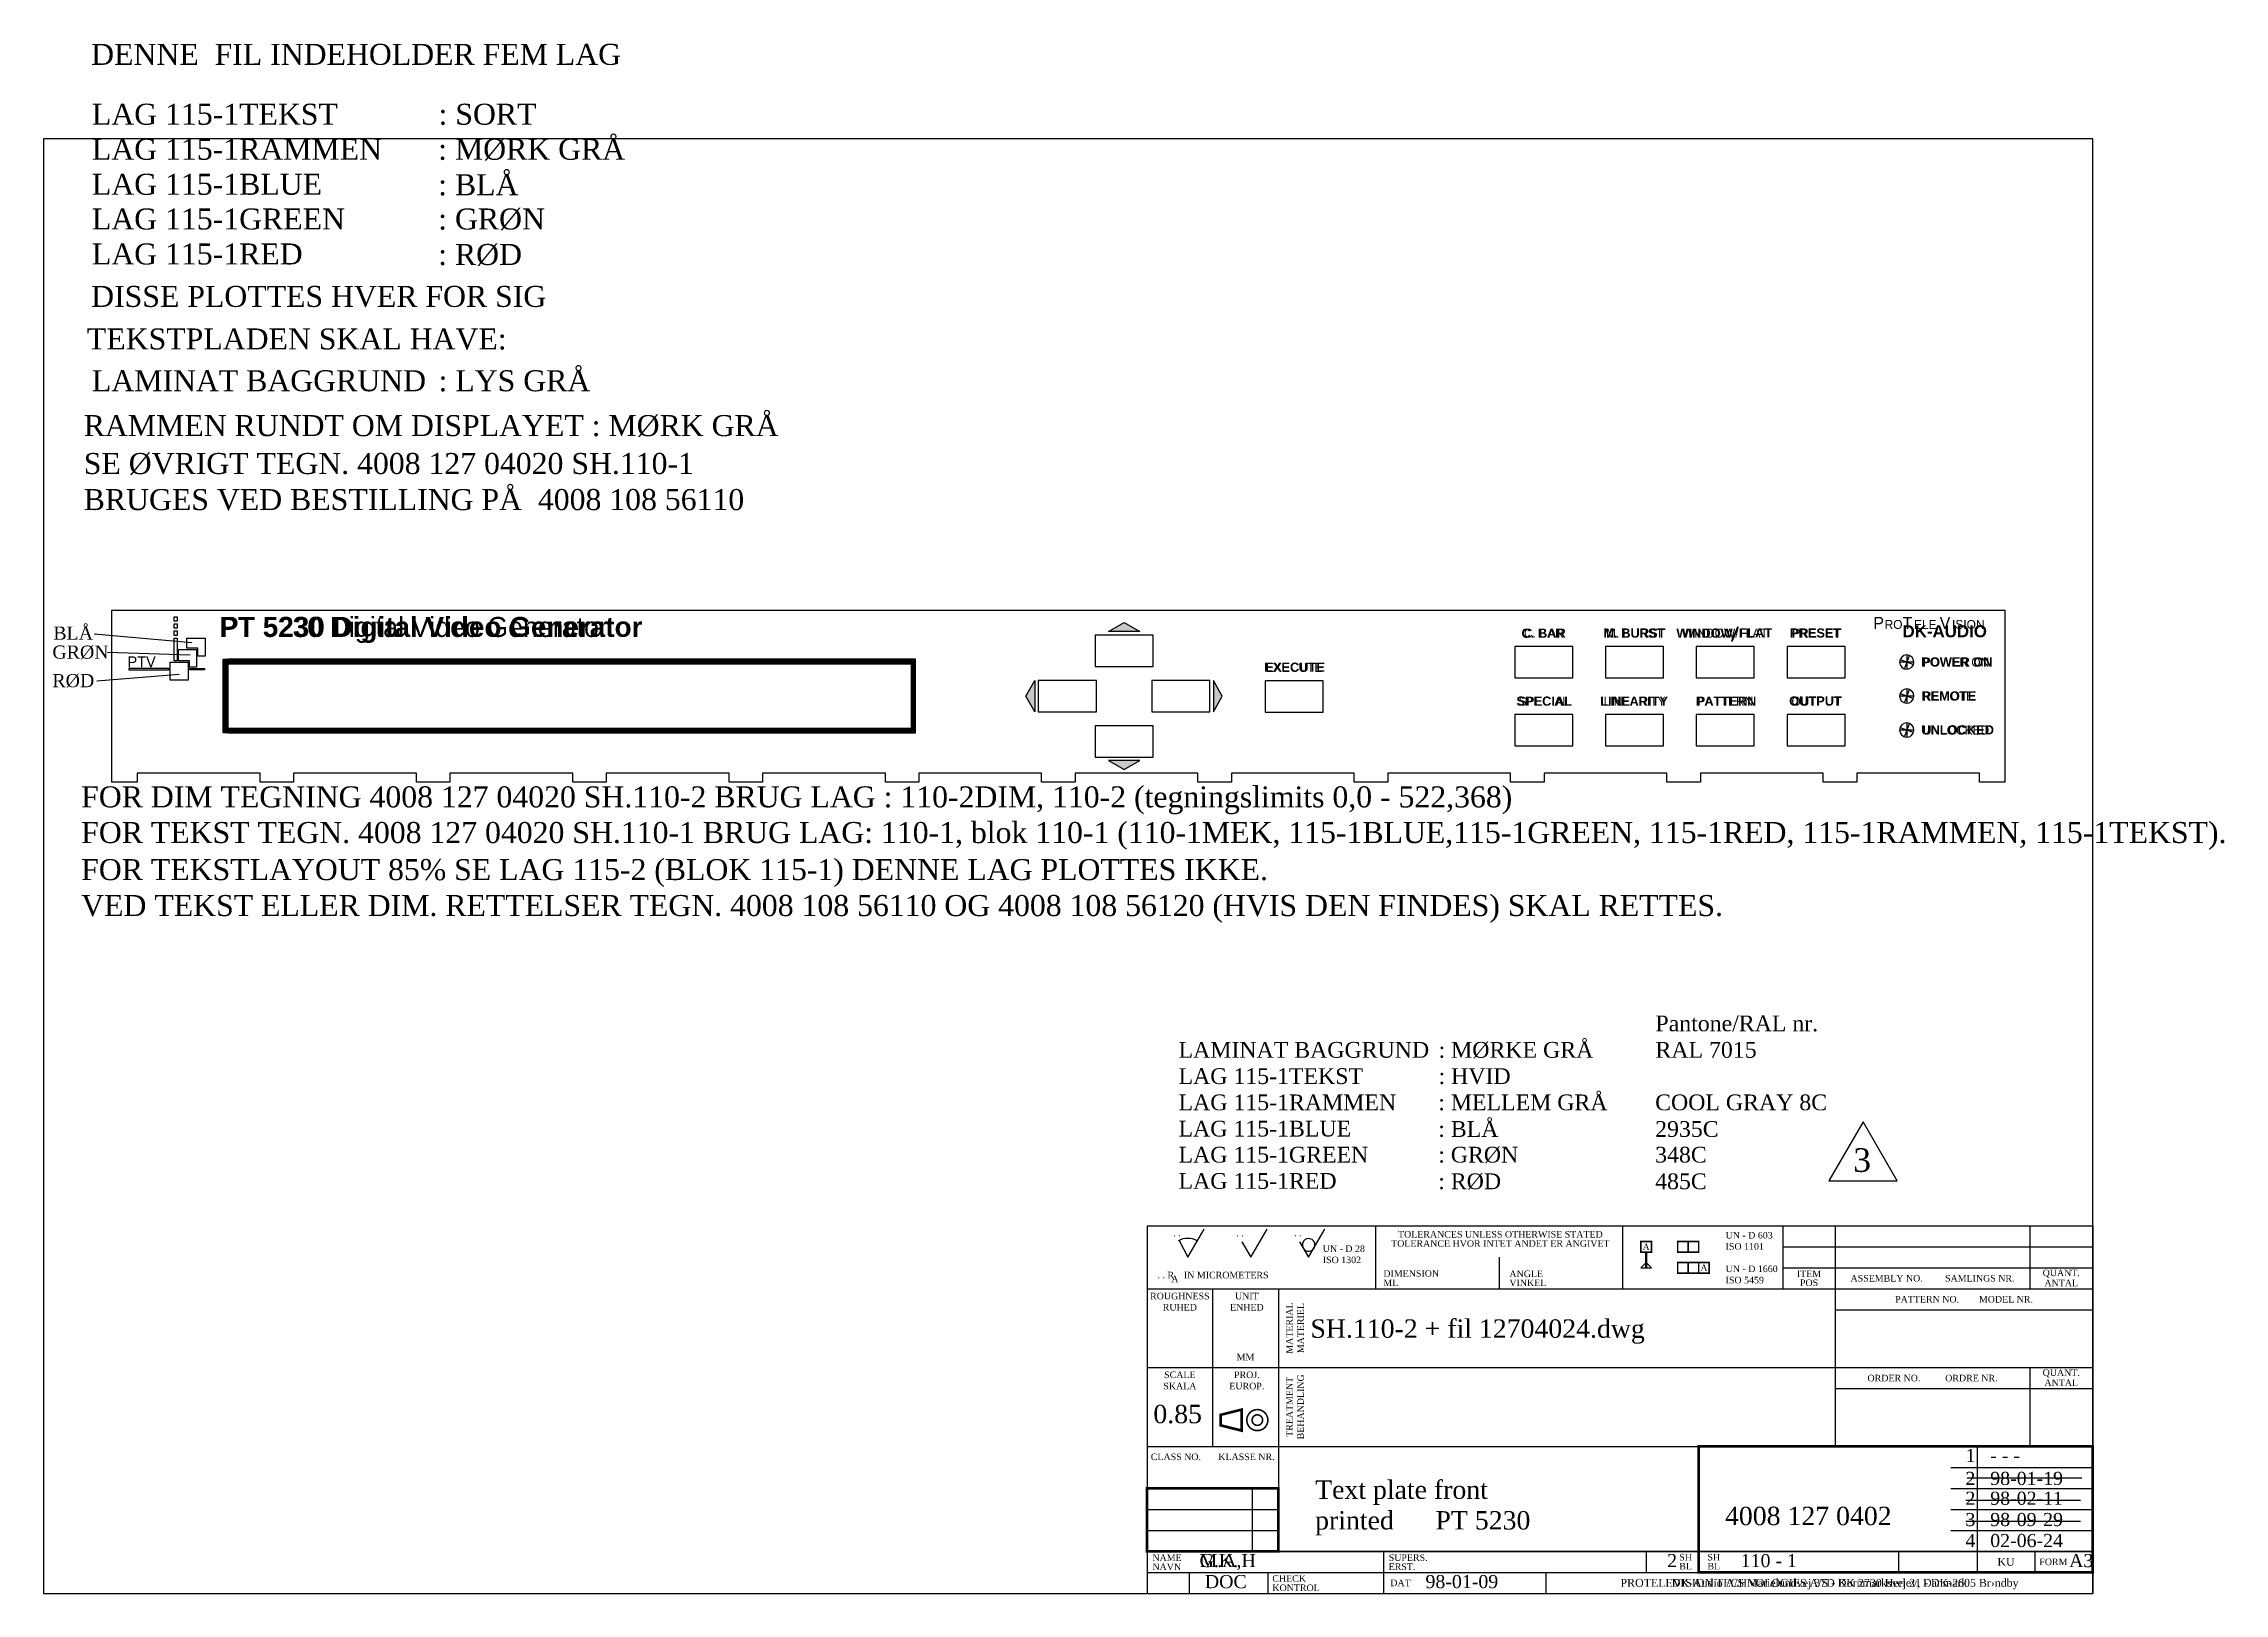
# Model space of a CAD drawing. Extents: x 20 to 435, y 10 to 305.
import ezdxf
from ezdxf.enums import TextEntityAlignment as Align

# ---------------------------------------------------------------- set-up
doc = ezdxf.new("R2010")
doc.units = 0
doc.header["$MEASUREMENT"] = 0
doc.linetypes.add('CENTER', pattern=[2, 1.25, -0.25, 0.25, -0.25])
for name, color, linetype in [('110-1', 10, 'CONTINUOUS'), ('110-1MEK', 3, 'CONTINUOUS'), ('115-1RAMMEN', 8, 'CONTINUOUS'), ('115-1TEKST', 7, 'CONTINUOUS'), ('README', 10, 'CONTINUOUS'), ('TEMP', 2, 'CONTINUOUS')]:
    doc.layers.add(name, color=color, linetype=linetype)
doc.styles.add('ARIAB', font='ARIAB.SHX')
doc.styles.add('ARIE', font='ARIE.SHX')
doc.styles.add('ARIM', font='ARIM.SHX')
doc.styles.add('DK-AUDIO', font='')
doc.styles.add('TXT', font='TIMES.TTF')
doc.styles.add('UV', font='TIMES.TTF')
doc.styles.get('DK-AUDIO').set_extended_font_data('Arial', bold=True)

msp = doc.modelspace()

# ---------------------------------------------------------------- hatches: boundary and pattern name
at = {"layer": '115-1TEKST'}
for points in [[(222.66, 193.15), (225.63, 194.85), (228.61, 193.15)], [(208.63, 177.87), (206.94, 180.85), (208.63, 183.82)], [(242.63, 177.87), (244.32, 180.85), (242.63, 183.82)], [(222.66, 168.57), (225.63, 166.88), (228.61, 168.57)]]:
    msp.add_hatch(color=256, dxfattribs=at).paths.add_polyline_path(points)

# ---------------------------------------------------------------- linework, layer by layer
at = {"layer": '110-1', "color": 10}
for p, q in [((20, 287), (20, 10)), ((410, 287), (20, 287)), ((410, 10), (410, 287)), ((230, 80), (230, 10)), ((255, 67), (255, 50)), ((230, 18), (275, 18)), ((325, 18), (275, 18)), ((275, 18), (275, 14)), ((253, 14), (253, 10)), ((20, 10), (410, 10))]:
    msp.add_line(p, q, dxfattribs=at)
at = {"layer": '110-1'}
for p, q in [((29.64, 192.7), (48.23, 191.07)), ((32.19, 189.24), (47.87, 188.7)), ((30.1, 183.77), (45.77, 185.05)), ((366.29, 99.81), (359.79, 88.56)), ((372.78, 88.56), (366.29, 99.81)), ((359.79, 88.56), (372.78, 88.56)), ((386.07, 32.02), (407.9, 32.02)), ((385.84, 27.75), (407.67, 27.75)), ((385.84, 23.75), (407.67, 23.75))]:
    msp.add_line(p, q, dxfattribs=at)
at = {"layer": '110-1', "color": 10}
for points in [[(230, 80), (410, 80)], [(236.15, 77.23), (237.75, 74), (240.87, 79.37)], [(248.04, 76.97), (249.75, 74), (252.87, 79.37)], [(259.04, 76.97), (260.75, 74), (263.87, 79.37)], [(273.5, 80), (273.5, 68)], [(320.5, 80), (320.5, 68)], [(351, 80), (351, 68)], [(361, 80), (361, 38)], [(398, 80), (398, 68)], [(410, 80), (410, 10)], [(351, 76), (410, 76)], [(297, 74), (297, 68)], [(351, 72), (410, 72)], [(230, 68), (410, 68)], [(242.5, 38), (242.5, 68)], [(255, 68), (255, 18)], [(361.09, 64.01), (410.09, 64.01)], [(230, 53), (410, 53)], [(398, 53), (398, 38)], [(361, 49), (410, 49)], [(230, 38), (410, 38)], [(388, 38), (388, 14)], [(383, 34), (410, 34)], [(250, 30), (250, 18)], [(383, 30), (410, 30)], [(230, 26), (255, 26)], [(383, 26), (410, 26)], [(230, 22), (255, 22)], [(383, 22), (410, 22)], [(275, 18), (275, 10)], [(325, 18), (325, 14)], [(335, 18), (335, 14)], [(373, 18), (373, 14)], [(399, 18), (399, 14)], [(230, 14), (410, 14)], [(238, 14), (238, 10)], [(253, 14), (253, 10)], [(306, 10), (306, 14)], [(230, 10), (410, 10)]]:
    msp.add_lwpolyline(points, dxfattribs=at)
for points, const_width in [([(324, 77), (326, 77), (326, 75), (324, 75)], 0.3), ([(331, 75), (333, 75), (333, 77), (331, 77)], 0.3), ([(333, 75), (335, 75), (335, 77), (333, 77)], 0.3), ([(331, 71), (333, 71), (333, 73), (331, 73)], 0.3), ([(333, 71), (335, 71), (335, 73), (333, 73)], 0.3), ([(335, 73), (337, 73), (337, 71), (335, 71)], 0.3), ([(335, 14), (410, 14), (410, 38), (335, 38)], 0.5)]:
    msp.add_lwpolyline(points, close=True, dxfattribs=dict(at, const_width=const_width))
for points, const_width in [([(325, 75), (325, 72)], 0.4), ([(244, 42), (248, 41), (248, 45), (244, 44), (244, 42)], 0.5), ([(230, 18), (255, 18), (255, 30), (230, 30), (230, 18)], 0.5)]:
    msp.add_lwpolyline(points, dxfattribs=dict(at, const_width=const_width))
for points in [[(324, 72), (326, 72), (325, 73)], [(230, 18), (410, 18)]]:
    msp.add_lwpolyline(points, close=True, dxfattribs=at)
at = {"layer": '110-1', "color": 10, "linetype": 'CENTER', "const_width": 0.02}
for points in [[(251, 46), (251, 40)], [(243, 43), (254, 43)]]:
    msp.add_lwpolyline(points, dxfattribs=at)
at = {"layer": '110-1', "color": 10, "const_width": 0.3}
for points in [[(249, 43, 1), (253, 43, 1)], [(250, 43, 1), (252, 43, 1)]]:
    msp.add_lwpolyline(points, format="xyb", close=True, dxfattribs=at)
at = {"layer": '110-1', "color": 10}
for centre, radius, start, end in [((237.75, 74), 3.61, 59.8382, 119.8382), ((260.76, 76.36), 1.21, 306.4848, 299.2477)]:
    msp.add_arc(centre, radius, start, end, dxfattribs=at)
at = {"layer": '110-1MEK'}
for p, q in [((32.94, 197.23), (393.34, 197.23)), ((32.94, 197.23), (393.34, 197.23)), ((393.34, 164.5), (393.34, 197.23)), ((393.34, 164.5), (393.34, 197.23)), ((220.11, 192.47), (220.11, 186.52)), ((220.11, 192.47), (220.11, 186.52)), ((231.16, 192.47), (220.11, 192.47)), ((231.16, 192.47), (220.11, 192.47)), ((231.16, 186.52), (231.16, 192.47)), ((231.16, 186.52), (231.16, 192.47)), ((311.04, 190.28), (299.99, 190.28)), ((311.04, 190.28), (299.99, 190.28)), ((299.99, 190.28), (299.99, 184.33)), ((299.99, 190.28), (299.99, 184.33)), ((311.04, 184.33), (311.04, 190.28)), ((311.04, 184.33), (311.04, 190.28)), ((317.26, 190.28), (317.26, 184.33)), ((317.26, 190.28), (317.26, 184.33)), ((328.31, 190.28), (317.26, 190.28)), ((328.31, 190.28), (317.26, 190.28)), ((328.31, 184.33), (328.31, 190.28)), ((328.31, 184.33), (328.31, 190.28)), ((345.58, 190.3), (334.53, 190.3)), ((345.58, 190.3), (334.53, 190.3)), ((334.53, 190.3), (334.53, 184.35)), ((334.53, 190.3), (334.53, 184.35)), ((345.58, 184.35), (345.58, 190.3)), ((345.58, 184.35), (345.58, 190.3)), ((351.81, 190.3), (351.81, 184.35)), ((351.81, 190.3), (351.81, 184.35)), ((362.86, 190.3), (351.81, 190.3)), ((362.86, 190.3), (351.81, 190.3)), ((362.86, 184.35), (362.86, 190.3)), ((362.86, 184.35), (362.86, 190.3)), ((220.36, 183.84), (209.31, 183.84)), ((220.36, 183.84), (209.31, 183.84)), ((209.31, 183.84), (209.31, 177.89)), ((209.31, 183.84), (209.31, 177.89)), ((220.11, 186.52), (231.16, 186.52)), ((220.11, 186.52), (231.16, 186.52)), ((220.36, 177.89), (220.36, 183.84)), ((220.36, 177.89), (220.36, 183.84)), ((241.95, 183.82), (230.9, 183.82)), ((241.95, 183.82), (230.9, 183.82)), ((230.9, 183.82), (230.9, 177.87)), ((230.9, 183.82), (230.9, 177.87)), ((241.95, 177.87), (241.95, 183.82)), ((241.95, 177.87), (241.95, 183.82)), ((263.54, 183.78), (252.49, 183.78)), ((263.54, 183.78), (252.49, 183.78)), ((252.49, 183.78), (252.49, 177.83)), ((252.49, 183.78), (252.49, 177.83)), ((263.54, 177.83), (263.54, 183.78)), ((263.54, 177.83), (263.54, 183.78)), ((299.99, 184.33), (311.04, 184.33)), ((299.99, 184.33), (311.04, 184.33)), ((317.26, 184.33), (328.31, 184.33)), ((317.26, 184.33), (328.31, 184.33)), ((334.53, 184.35), (345.58, 184.35)), ((334.53, 184.35), (345.58, 184.35)), ((351.81, 184.35), (362.86, 184.35)), ((351.81, 184.35), (362.86, 184.35)), ((185.09, 174.7), (55.04, 174.7)), ((185.09, 174.7), (55.04, 174.7)), ((209.31, 177.89), (220.36, 177.89)), ((209.31, 177.89), (220.36, 177.89)), ((231.16, 175.2), (220.11, 175.2)), ((231.16, 175.2), (220.11, 175.2)), ((220.11, 175.2), (220.11, 169.25)), ((220.11, 175.2), (220.11, 169.25)), ((230.9, 177.87), (241.95, 177.87)), ((230.9, 177.87), (241.95, 177.87)), ((231.16, 169.25), (231.16, 175.2)), ((231.16, 169.25), (231.16, 175.2)), ((252.49, 177.83), (263.54, 177.83)), ((252.49, 177.83), (263.54, 177.83)), ((311.04, 177.33), (299.99, 177.33)), ((311.04, 177.33), (299.99, 177.33)), ((299.99, 177.33), (299.99, 171.38)), ((299.99, 177.33), (299.99, 171.38)), ((311.04, 171.38), (311.04, 177.33)), ((311.04, 171.38), (311.04, 177.33)), ((328.31, 177.33), (317.26, 177.33)), ((328.31, 177.33), (317.26, 177.33)), ((317.26, 177.33), (317.26, 171.38)), ((317.26, 177.33), (317.26, 171.38)), ((328.31, 171.38), (328.31, 177.33)), ((328.31, 171.38), (328.31, 177.33)), ((345.58, 177.34), (334.53, 177.34)), ((345.58, 177.34), (334.53, 177.34)), ((334.53, 177.34), (334.53, 171.39)), ((334.53, 177.34), (334.53, 171.39)), ((345.58, 171.39), (345.58, 177.34)), ((345.58, 171.39), (345.58, 177.34)), ((362.86, 177.34), (351.81, 177.34)), ((362.86, 177.34), (351.81, 177.34)), ((351.81, 177.34), (351.81, 171.39)), ((351.81, 177.34), (351.81, 171.39)), ((362.86, 171.39), (362.86, 177.34)), ((362.86, 171.39), (362.86, 177.34)), ((299.99, 171.38), (311.04, 171.38)), ((299.99, 171.38), (311.04, 171.38)), ((317.26, 171.38), (328.31, 171.38)), ((317.26, 171.38), (328.31, 171.38)), ((334.53, 171.39), (345.58, 171.39)), ((334.53, 171.39), (345.58, 171.39)), ((351.81, 171.39), (362.86, 171.39)), ((351.81, 171.39), (362.86, 171.39)), ((220.11, 169.25), (231.16, 169.25)), ((220.11, 169.25), (231.16, 169.25))]:
    msp.add_line(p, q, dxfattribs=at)
at = {"layer": '110-1MEK', "color": 3, "linetype": 'CONTINUOUS'}
msp.add_line((32.94, 197.23), (32.94, 164.5), dxfattribs=at)
msp.add_line((32.94, 197.23), (32.94, 164.5), dxfattribs=at)
at = {"layer": '110-1MEK'}
for points in [[(185.09, 187.03), (55.04, 187.03)], [(185.09, 187.03), (55.04, 187.03)], [(55.04, 174.7), (55.04, 187.03)], [(55.04, 174.7), (55.04, 187.03)], [(185.09, 187.03), (185.09, 174.7)], [(185.09, 187.03), (185.09, 174.7)], [(393.34, 164.5), (388.45, 164.5), (388.45, 166.2), (365.08, 166.2), (365.08, 164.5), (358.7, 164.5), (358.7, 166.2), (335.33, 166.2), (335.33, 164.5), (328.95, 164.5), (328.95, 166.2), (305.58, 166.2), (305.58, 164.5), (299.2, 164.5), (299.2, 166.2), (275.83, 166.2), (275.83, 164.5), (269.45, 164.5), (269.45, 166.2), (246.08, 166.2), (246.08, 164.5), (239.7, 164.5), (239.7, 166.2), (216.33, 166.2), (216.33, 164.5), (209.95, 164.5), (209.95, 166.2), (186.58, 166.2), (186.58, 164.5), (180.2, 164.5), (180.2, 166.2), (156.83, 166.2), (156.83, 164.5), (150.45, 164.5), (150.45, 166.2), (127.08, 166.2), (127.08, 164.5), (120.7, 164.5), (120.7, 166.2), (97.33, 166.2), (97.33, 164.5), (90.95, 164.5), (90.95, 166.2), (67.58, 166.2), (67.58, 164.5), (61.2, 164.5), (61.2, 166.2), (37.83, 166.2), (37.83, 164.5), (32.94, 164.5)], [(393.34, 164.5), (388.45, 164.5), (388.45, 166.2), (365.08, 166.2), (365.08, 164.5), (358.7, 164.5), (358.7, 166.2), (335.33, 166.2), (335.33, 164.5), (328.95, 164.5), (328.95, 166.2), (305.58, 166.2), (305.58, 164.5), (299.2, 164.5), (299.2, 166.2), (275.83, 166.2), (275.83, 164.5), (269.45, 164.5), (269.45, 166.2), (246.08, 166.2), (246.08, 164.5), (239.7, 164.5), (239.7, 166.2), (216.33, 166.2), (216.33, 164.5), (209.95, 164.5), (209.95, 166.2), (186.58, 166.2), (186.58, 164.5), (180.2, 164.5), (180.2, 166.2), (156.83, 166.2), (156.83, 164.5), (150.45, 164.5), (150.45, 166.2), (127.08, 166.2), (127.08, 164.5), (120.7, 164.5), (120.7, 166.2), (97.33, 166.2), (97.33, 164.5), (90.95, 164.5), (90.95, 166.2), (67.58, 166.2), (67.58, 164.5), (61.2, 164.5), (61.2, 166.2), (37.83, 166.2), (37.83, 164.5), (32.94, 164.5)]]:
    msp.add_lwpolyline(points, dxfattribs=at)
for centre, end in [((374.6, 187.34), 0.4465), ((374.6, 187.34), 0.4465), ((374.6, 180.86), 357.0371), ((374.6, 180.86), 357.0371), ((374.6, 174.39), 357.0371), ((374.6, 174.39), 357.0371)]:
    msp.add_arc(centre, 1.36, 0.506, end, dxfattribs=at)
at = {"layer": '115-1RAMMEN', "const_width": 0.85}
for points in [[(54.61, 173.85), (54.61, 187.88)], [(55.04, 187.45), (185.09, 187.45)], [(185.51, 187.88), (185.51, 173.85)], [(185.09, 174.28), (55.04, 174.28)]]:
    msp.add_lwpolyline(points, dxfattribs=at)
at = {"layer": '115-1TEKST'}
for points in [[(222.66, 193.15), (225.63, 194.85), (228.61, 193.15)], [(208.63, 177.87), (206.94, 180.85), (208.63, 183.82)], [(242.63, 177.87), (244.32, 180.85), (242.63, 183.82)], [(222.66, 168.57), (225.63, 166.88), (228.61, 168.57)]]:
    msp.add_lwpolyline(points, close=True, dxfattribs=at)
at = {"layer": '115-1TEKST', "const_width": 0.35}
msp.add_lwpolyline([(342.49, 194.08), (341.29, 191.27)], dxfattribs=at)
at = {"layer": '115-1TEKST', "color": 15}
for points in [[(375.88, 187.34), (373.33, 187.34)], [(375.8, 186.9), (373.41, 187.78)], [(375.04, 188.54), (374.17, 186.14)], [(374.6, 188.62), (374.6, 186.07)], [(375.88, 180.86), (373.33, 180.86)], [(375.8, 180.43), (373.41, 181.3)], [(375.04, 182.06), (374.17, 179.67)], [(374.6, 182.14), (374.6, 179.59)], [(375.88, 174.39), (373.33, 174.39)], [(375.8, 173.95), (373.41, 174.82)], [(375.04, 175.58), (374.17, 173.19)], [(374.6, 175.66), (374.6, 173.11)]]:
    msp.add_lwpolyline(points, dxfattribs=at)
at = {"layer": 'TEMP', "linetype": 'CONTINUOUS'}
for points in [[(44.84, 195.98), (45.43, 195.98), (45.43, 195.1), (44.84, 195.1), (44.84, 195.98)], [(44.84, 194.64), (45.44, 194.64), (45.44, 193.78), (44.84, 193.78), (44.84, 194.64)], [(44.84, 193.28), (45.44, 193.28), (45.44, 192.4), (44.84, 192.4), (44.84, 193.28)], [(44.84, 191.89), (45.44, 191.89), (45.44, 187.58), (44.84, 187.58), (44.84, 191.89)], [(47.25, 191.89), (50.72, 191.89), (50.72, 188.44), (49.35, 188.44), (49.35, 189.98), (47.25, 189.98), (47.25, 191.89)], [(44.11, 187.32), (47.52, 187.32), (47.52, 183.88), (44.11, 183.88), (44.11, 187.32)], [(45.69, 189.73), (49.09, 189.73), (49.09, 186.36), (47.78, 186.36), (47.78, 187.58), (45.69, 187.58), (45.69, 189.73)], [(43.85, 186.11), (36.2, 186.11), (36.2, 185.84), (43.85, 185.84)], [(47.77, 186.11), (50.64, 186.11), (50.64, 185.84), (47.78, 185.84)]]:
    msp.add_lwpolyline(points, close=True, dxfattribs=at)
at = {"layer": 'TEMP'}
for points in [[(54.19, 187.88), (55.04, 187.88), (55.04, 173.85), (54.19, 173.85)], [(55.04, 187.03), (185.09, 187.03), (185.09, 187.88), (55.04, 187.88)], [(185.09, 173.85), (185.94, 173.85), (185.94, 187.88), (185.09, 187.88)], [(55.04, 173.85), (185.09, 173.85), (185.09, 174.7), (55.04, 174.7)]]:
    msp.add_lwpolyline(points, close=True, dxfattribs=at)

# ---------------------------------------------------------------- texts
at = {"layer": '110-1'}
for s, height, style, p in [('BLÅ', 2.5, 'UV', (21.85, 191.6)), ('GRØN', 2.5, 'UV', (21.67, 187.99)), ('RØD', 2.5, 'UV', (21.67, 182.56)), ('Pantone/RAL nr.', 3, 'UV', (326.77, 117.04)), ('LAMINAT BAGGRUND', 3, 'UV', (236, 112)), (': MØRKE GRÅ', 3, 'UV', (285.49, 112)), ('RAL 7015', 3, 'UV', (326.77, 112)), ('LAG 115-1TEKST', 3, 'UV', (236, 107)), (': HVID', 3, 'UV', (285.49, 107)), ('LAG 115-1RAMMEN', 3, 'UV', (236, 102)), (': MELLEM GRÅ', 3, 'UV', (285.43, 102)), ('COOL GRAY 8C', 3, 'UV', (326.71, 102)), ('LAG 115-1BLUE', 3, 'UV', (236, 97)), (': BLÅ', 3, 'UV', (285.43, 96.93)), ('2935C', 3, 'UV', (326.71, 96.93)), ('LAG 115-1GREEN', 3, 'UV', (236, 92.04)), (': GRØN', 3, 'UV', (285.43, 92.04)), ('348C', 3, 'UV', (326.71, 92.04)), ('3', 4.5, 'UV', (364.4, 90.27)), ('LAG 115-1RED', 3, 'UV', (236, 87.04)), (': RØD', 3, 'UV', (285.43, 86.97)), ('485C', 3, 'UV', (326.71, 86.97)), ('SH.110-2 + fil 12704024.dwg', 3.5, 'TXT', (261.11, 58.68)), ('0.85', 3.5, 'TXT', (231.21, 42.41)), ('1   - - - ', 2.5, 'TXT', (385.77, 35)), ('Text plate front', 3.5, 'TXT', (262, 28)), ('2   98-01-19', 2.5, 'TXT', (385.77, 30.65)), ('2   98-02-11', 2.5, 'TXT', (385.77, 26.87)), ('printed      PT 5230', 3.5, 'TXT', (262, 22.17)), ('4008 127 0402', 3.5, 'TXT', (340, 23)), ('3   98-09-29', 2.5, 'TXT', (385.77, 22.82)), ('4   02-06-24', 2.5, 'TXT', (385.77, 18.82)), ('M.A,H', 2.5, 'TXT', (240, 15)), ('2', 2.5, 'TXT', (329, 15)), ('110 - 1', 2.5, 'TXT', (343, 15)), ('A3', 2.5, 'TXT', (405.5, 15)), ('DOC', 2.5, 'TXT', (241, 11)), ('98-01-09', 2.5, 'TXT', (283, 11))]:
    msp.add_text(s, height=height, dxfattribs=dict(at, style=style)).set_placement(p)
at = {"layer": '110-1', "color": 10, "style": 'UV'}
for s, p in [('TOLERANCES UNLESS OTHERWISE STATED', (297.25, 77.75)), ('TOLERANCE HVOR INTET ANDET ER ANGIVET', (297.25, 76)), ('ROUGHNESS', (236.25, 66)), ('UNIT', (249, 66)), ('RUHED', (236.25, 63.86)), ('ENHED', (249, 63.86)), ('MM', (248.75, 54.37)), ('SKALA', (236.25, 48.86)), ('SCALE', (236.25, 51)), ('EUROP.', (249, 48.86)), ('PROJ.', (249, 51))]:
    msp.add_text(s, height=1.25, dxfattribs=at).set_placement(p, align=Align.CENTER)
for s, p in [('. .', (235, 78)), ('. .', (247, 78)), ('. .', (258, 78)), ('UN - D 28', (263.45, 75.02)), ('UN - D 603', (340.12, 77.58)), ('ISO 1101', (340.12, 75.45)), ('. . R    IN MICROMETERS', (232, 70)), ('ISO 1302 ', (263.45, 72.89)), ('DIMENSION', (274.99, 70.29)), ('ANGLE', (298.97, 70.23)), ('UN - D 1660', (340.12, 71.18)), ('A', (234.63, 69.24)), ('ML', (274.99, 68.52)), ('VINKEL', (298.97, 68.52)), ('ISO 5459', (340.12, 69.04)), ('NAME', (231.03, 16.18)), ('SUPERS.', (276, 16.19)), ('NAVN', (231.03, 14.44)), ('CHECK', (253.86, 12.22)), ('ERST.', (276, 14.46)), ('KONTROL', (253.86, 10.45))]:
    msp.add_text(s, height=1.25, dxfattribs=at).set_placement(p)
for s, height, p in [('A', 1.25, (325, 76)), ('A', 1.25, (336, 72)), ('ITEM', 1.25, (356, 70.85)), ('ASSEMBLY NO.         SAMLINGS NR.', 1.25, (379.5, 70)), ('QUANT.', 1.25, (404, 70.89)), ('POS', 1.25, (356, 69.15)), ('PATTERN NO.        MODEL NR.', 1.25, (385.5, 66)), ('ANTAL', 1.25, (404, 69.11)), ('ORDER NO.          ORDRE NR.', 1.25, (379.5, 51)), ('QUANT.', 1.25, (404, 51.89)), ('ANTAL', 1.25, (404, 50.11)), ('CLASS NO.       KLASSE NR.', 1.25, (242.5, 36)), ('SH', 1.25, (332.5, 16.9)), ('SH', 1.25, (337.87, 16.9)), ('KU', 1.5, (393.5, 16)), ('FORM', 1.25, (402.5, 16)), ('DAT', 1.25, (278.25, 12)), ('DK-Audio A/S Marielundvej 37D DK 2730 Herlev, Danmark', 1.5, (358, 11.81)), ('BL', 1.25, (332.5, 15.19)), ('BL', 1.25, (337.87, 15.19))]:
    msp.add_text(s, height=height, dxfattribs=at).set_placement(p, align=Align.MIDDLE)
for s, p in [('MATERIAL', (257.11, 60.53)), ('MATERIEL', (259.24, 60.53)), ('TREATMENT', (257.11, 45.53)), ('BEHANDLING', (259.24, 45.53))]:
    msp.add_text(s, height=1.25, rotation=90, dxfattribs=at).set_placement(p, align=Align.MIDDLE)
at = {"layer": '115-1TEKST', "style": 'DK-AUDIO'}
for s, height, p in [('PT 5230 Digital Video Generator', 3.8, (53.45, 192.14)), ('C. BAR', 1.75, (301.28, 191.96)), ('M. BURST', 1.75, (316.86, 191.99)), ('WINDOW', 1.75, (330.75, 191.98)), ('FLAT', 1.75, (342.74, 192.02)), ('PRESET', 1.75, (352.37, 192.01)), ('DK-AUDIO', 2.3, (373.79, 192.06)), ('EXECUTE', 1.75, (252.32, 185.49)), ('POWER ON', 1.75, (377.35, 186.49)), ('SPECIAL', 1.75, (300.3, 179.03)), ('LINEARITY', 1.75, (316.26, 179.01)), ('PATTERN', 1.75, (334.43, 179.03)), ('OUTPUT', 1.75, (352.21, 179.06)), ('REMOTE', 1.75, (377.37, 180.02)), ('UNLOCKED', 1.75, (377.35, 173.56))]:
    msp.add_text(s, height=height, dxfattribs=at).set_placement(p)
at = {"layer": 'README', "style": 'TXT'}
for s, p in [('DENNE  FIL INDEHOLDER FEM LAG ', (29.05, 301.06)), ('LAG 115-1TEKST', (29.19, 289.66)), (': SORT', (95.17, 289.66)), ('LAG 115-1RAMMEN', (29.19, 282.99)), (': MØRK GRÅ', (95.1, 282.99)), ('LAG 115-1BLUE', (29.19, 276.32)), (': BLÅ', (95.1, 276.23)), ('LAG 115-1GREEN', (29.19, 269.71)), (': GRØN', (95.1, 269.71)), ('LAG 115-1RED', (29.19, 263.05)), (': RØD', (95.1, 262.95)), ('DISSE PLOTTES HVER FOR SIG', (29.05, 254.97)), ('TEKSTPLADEN SKAL HAVE:', (28.24, 246.87)), ('LAMINAT BAGGRUND', (29.19, 238.91)), (': LYS GRÅ', (95.17, 238.91)), ('RAMMEN RUNDT OM DISPLAYET : MØRK GRÅ', (27.64, 230.37)), ('SE ØVRIGT TEGN. 4008 127 04020 SH.110-1', (27.64, 223.15)), ('BRUGES VED BESTILLING PÅ  4008 108 56110', (27.64, 216.28)), ('FOR DIM TEGNING 4008 127 04020 SH.110-2 BRUG LAG : 110-2DIM, 110-2 (tegningslimits 0,0 - 522,368)', (27.15, 159.67)), ('FOR TEKST TEGN. 4008 127 04020 SH.110-1 BRUG LAG: 110-1, blok 110-1 (110-1MEK, 115-1BLUE,115-1GREEN, 115-1RED, 115-1RAMMEN, 115-1TEKST). ', (27.15, 152.88)), ('FOR TEKSTLAYOUT 85% SE LAG 115-2 (BLOK 115-1) DENNE LAG PLOTTES IKKE. ', (27.15, 145.82)), ('VED TEKST ELLER DIM. RETTELSER TEGN. 4008 108 56110 OG 4008 108 56120 (HVIS DEN FINDES) SKAL RETTES.', (27.15, 138.98))]:
    msp.add_text(s, height=4, dxfattribs=at).set_placement(p)
at = {"layer": 'TEMP'}
for s, height, style, p in [('PT 5230 Digital Video Generator', 3.808, 'ARIM', (53.78, 192.12)), ('P', 2.29, 'ARIE', (368.23, 193.65)), ('RO', 1.7, 'ARIE', (370.38, 193.65)), ('T', 2.29, 'ARIE', (373.81, 193.65)), ('ELE', 1.7, 'ARIE', (375.97, 193.65)), ('V', 2.29, 'ARIE', (380.86, 193.66)), ('ISION', 1.7, 'ARIE', (383.21, 193.65)), ('PTV', 2.057, 'ARIE', (35.98, 186.36)), ('POWER ON', 1.7, 'ARIAB', (377.66, 186.49)), ('REMOTE', 1.7, 'ARIAB', (377.66, 180.01)), ('UNLOCKED', 1.7, 'ARIAB', (377.66, 173.54)), ('G.K.', 2.5, 'TXT', (240, 15))]:
    msp.add_text(s, height=height, dxfattribs=dict(at, style=style)).set_placement(p)
at = {"layer": 'TEMP', "style": 'ARIAB'}
for s, p in [('C. BAR', (305.52, 191.98)), ('M. BURST', (322.79, 191.98)), ('WINDOW/FLAT', (340.06, 192)), ('PRESET', (357.33, 192)), ('EXECUTE', (258.02, 185.48)), ('SPECIAL', (305.52, 179.03)), ('LINEARITY', (322.79, 179.03)), ('PATTERN', (340.06, 179.04)), ('OUTPUT', (357.33, 179.04))]:
    msp.add_text(s, height=1.7, dxfattribs=at).set_placement(p, align=Align.CENTER)
at = {"layer": 'TEMP', "color": 10, "style": 'UV'}
msp.add_text('PROTELEVISION TECHNOLOGIES A/S - Kornmarksvej 21 - DK-2605 Br›ndby', height=1.5, dxfattribs=at).set_placement((358, 11.81), align=Align.MIDDLE)

doc.saveas('drawing.dxf')
